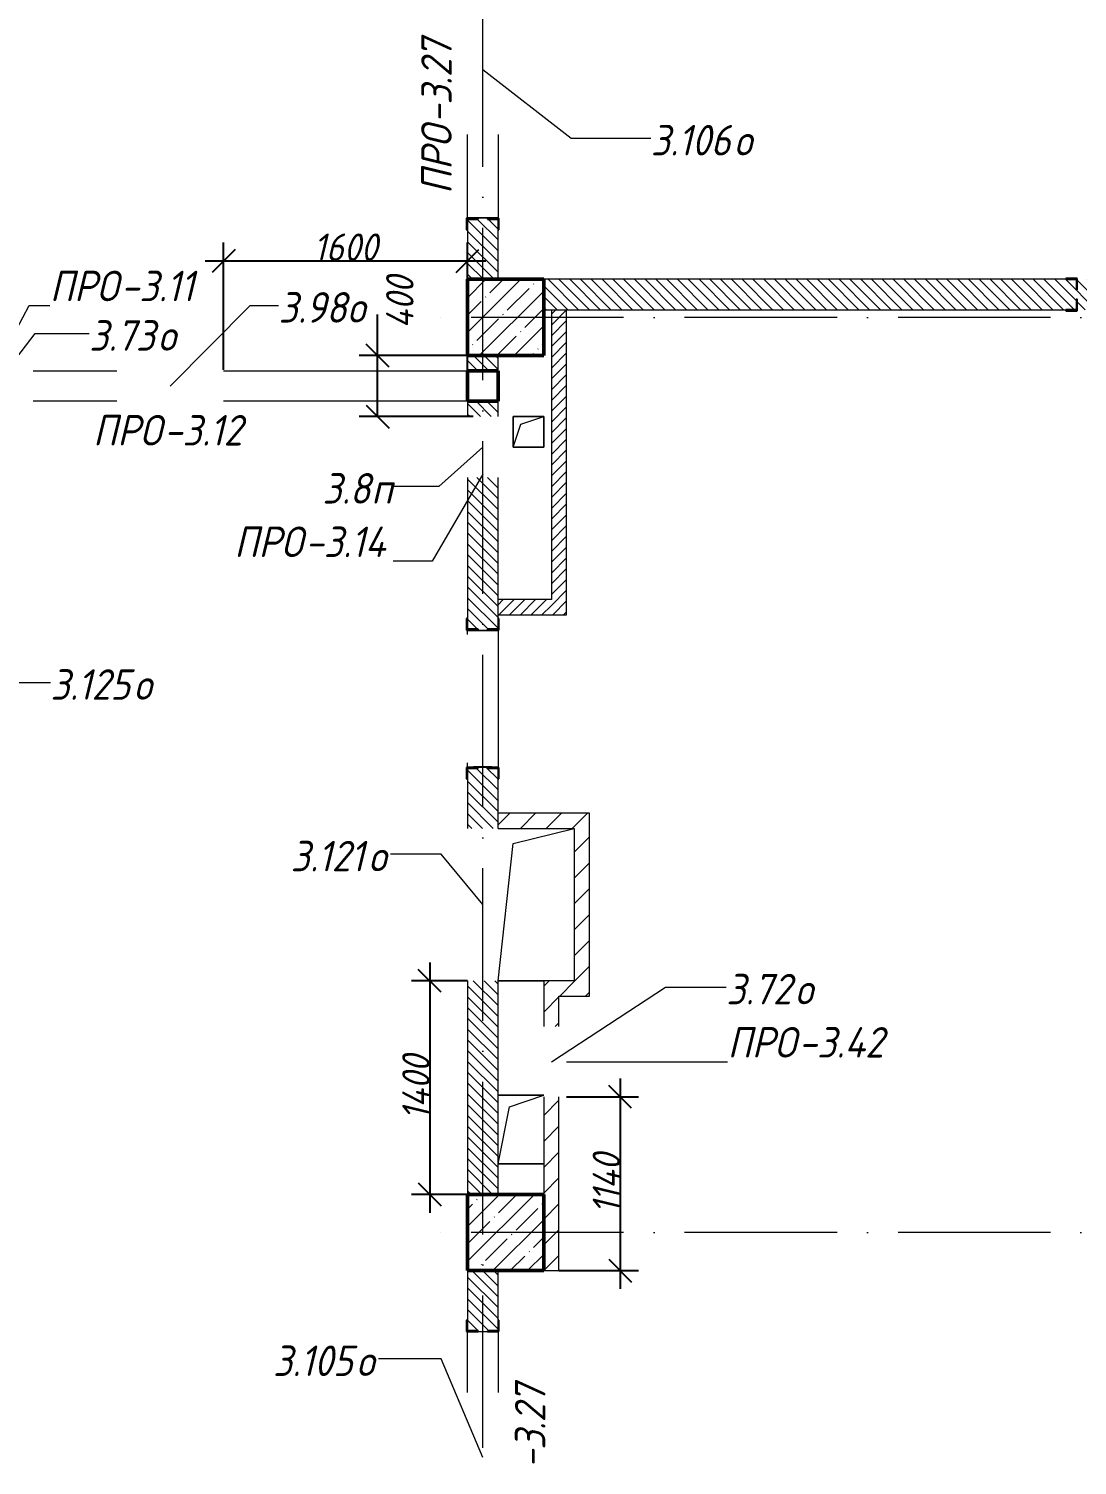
# Model space of a CAD drawing. Header units: millimetres. Extents: x -537608 to 253996, y -217170 to 186033.
# Drawn here: x -88314 to -81435, y 100989 to 110408 of the extents above; entities that cross this region are included whole.
import ezdxf

# ---------------------------------------------------------------- set-up
doc = ezdxf.new("R2010")
doc.units = ezdxf.units.MM
doc.linetypes.add('50_200_ШТРИХ_1Т_ш5_п1_п1_', pattern=[1400, 1000, -200, 0, -200])
for name, color, linetype, lineweight in [('A-____-____-DIMS', 7, 'Continuous', 9), ('A-FLOR-____-OTLN', 7, 'Continuous', 9), ('A-GENM-____-IDEN', 7, 'Continuous', 9), ('A-GENM-____-MCUT', 7, 'Continuous', 25), ('A-GENM-____-OTLN', 7, 'Continuous', 9), ('A-GENM-____-OTLN-1', 7, 'Continuous', 25), ('A-GLAZ-____-IDEN', 7, 'Continuous', 9), ('A-WALL-____-MCUT-3', 7, 'Continuous', 9), ('A-WALL-____-PATT-1', 7, 'Continuous', 9), ('A-WALL-FNSH-MCUT-1', 7, 'Continuous', 9), ('I-WALL-____-OTLN', 7, 'Continuous', 9), ('S-COLS-____-MCUT', 7, 'Continuous', 50), ('S-COLS-____-OTLN', 7, 'Continuous', 9), ('S-GRID-____-OTLN-1', 7, '50_200_ШТРИХ_1Т_ш5_п1_п1_', 9)]:
    doc.layers.add(name, color=color, linetype=linetype, lineweight=lineweight)
doc.styles.add('ISOCPEUR_I_10', font='isocpeui.ttf', dxfattribs={"width": 0.9, "height": 180})
doc.styles.add('ISOCPEUR_I_9', font='isocpeui.ttf', dxfattribs={"width": 0.9, "height": 250})
doc.dimstyles.new('ISO-1_8_0_9К_СРЕДНИЙ_Кладочные_3', dxfattribs={"dimscale": 304.8, "dimtxt": 179.276612, "dimasz": 0.492126, "dimexe": 0.393701, "dimexo": 0, "dimgap": 0, "dimtad": 1, "dimdec": 3, "dimrnd": 0.001, "dimdsep": 46, "dimtxsty": 'ISOCPEUR_I_10', "dimblk1": 'OBLIQUE', "dimblk2": 'OBLIQUE', "dimsah": 1, "dimcen": 0.09, "dimdle": 0.393701, "dimazin": 0, "dimtfac": 1, "dimtdec": 4, "dimtix": 1, "dimtmove": 0, "dimatfit": 3, "dimfxl": 1, "dimtvp": 1, "dimtolj": 1, "dimtzin": 0, "dimarcsym": 2})
doc.dimstyles.new('ISO-1_8_0_9К_СРЕДНИЙ_Кладочные_4', dxfattribs={"dimscale": 304.8, "dimtxt": 179.276612, "dimasz": 0.492126, "dimexe": 0.393701, "dimexo": 0, "dimgap": 0, "dimtad": 1, "dimdec": 3, "dimrnd": 0.001, "dimdsep": 46, "dimtxsty": 'ISOCPEUR_I_10', "dimblk1": 'OBLIQUE', "dimblk2": 'OBLIQUE', "dimsah": 1, "dimcen": 0.09, "dimdle": 0.393701, "dimazin": 0, "dimtfac": 1, "dimtdec": 4, "dimtix": 1, "dimtmove": 1, "dimatfit": 3, "dimfxl": 1, "dimtvp": 1, "dimtolj": 1, "dimtzin": 0, "dimarcsym": 2})
pattern_1 = [(135, (-178684.97, 83184.237), (-35.35534, -35.35534), [])]
pattern_2 = [(45, (-178684.97, 83184.24), (-84.85281, 84.85281), [])]
pattern_3 = [(45, (-178684.97, 83184.237), (-35.35534, 35.35534), [])]

# ---------------------------------------------------------------- blocks, each defined once
blk = doc.blocks.new('BSC_Колонна _Прямоугольная - 500х500-V32-АР1_План отверстий 3 этажа в осях 1-64_А-ГГ')
at = {"layer": 'S-COLS-____-OTLN'}
h = blk.add_hatch(dxfattribs=at)
h.set_pattern_fill('FP_69', color=256, style=0, pattern_type=2)
h.set_pattern_definition([(45, (-93500, -25331.04), (-114.04925, 114.04925), []), (45, (-93385.95, -25331.04), (-114.04925, 114.04925), [201.613, -40.323, 3.353, -36.97])])
h.paths.add_polyline_path([(-250, -250), (250, -250), (250, 250), (-250, 250)], flags=0)
at = {"layer": 'S-COLS-____-MCUT'}
for p, q in [((250, 250), (-250, 250)), ((-250, 250), (-250, -250)), ((250, -250), (250, 250)), ((-250, -250), (250, -250))]:
    blk.add_line(p, q, dxfattribs=at)
blk = doc.blocks.new('BSC_Колонна _Прямоугольная - 500х500-V38-АР1_План отверстий 3 этажа в осях 1-64_А-ГГ')
at = {"layer": 'S-COLS-____-OTLN'}
h = blk.add_hatch(dxfattribs=at)
h.set_pattern_fill('FP_75', color=256, style=0, pattern_type=2)
h.set_pattern_definition([(45, (-93500, -19331.04), (-114.04925, 114.04925), []), (45, (-93385.95, -19331.04), (-114.04925, 114.04925), [201.613, -40.323, 3.353, -36.97])])
h.paths.add_polyline_path([(-250, -250), (250, -250), (250, 250), (-250, 250)], flags=0)
at = {"layer": 'S-COLS-____-MCUT'}
for p, q in [((250, 250), (-250, 250)), ((-250, 250), (-250, -250)), ((250, -250), (250, 250)), ((-250, -250), (250, -250))]:
    blk.add_line(p, q, dxfattribs=at)
blk = doc.blocks.new('АР_Перемычка - АР_Перемычка-28586037-АР1_План отверстий 3 этажа в осях 1-64_А-ГГ')
at = {"layer": 'A-GENM-____-OTLN'}
blk.add_line((-250, -100), (-243, -100), dxfattribs=at)
blk = doc.blocks.new('154_Стойка_СКБ_Уголок - СМ-2480_200-28346303-АР1_План отверстий 3 этажа в осях 1-64_А-ГГ')
at = {"layer": 'A-GENM-____-MCUT'}
for p, q in [((125, 156), (125, 81)), ((200, 156), (125, 156)), ((131, 81), (131, 150)), ((131, 150), (200, 150)), ((200, 150), (200, 156)), ((125, 81), (131, 81)), ((131, 19), (125, 19)), ((125, 19), (125, -56)), ((131, -50), (131, 19)), ((125, -56), (200, -56)), ((200, -50), (131, -50)), ((200, -56), (200, -50))]:
    blk.add_line(p, q, dxfattribs=at)
blk = doc.blocks.new('Стойка_Влож_Полоса боковая - Полоса-28213942-АР1_План отверстий 3 этажа в осях 1-64_А-ГГ')
at = {"layer": 'A-GENM-____-OTLN'}
for p, q in [((-5, 60), (0, 60)), ((-5, -60), (-5, 60)), ((0, 31), (0, -31)), ((0, -60), (-5, -60))]:
    blk.add_line(p, q, dxfattribs=at)
blk = doc.blocks.new('Фахверк_СКБ_Уголок - 200_3960-28268576-АР1_План отверстий 3 этажа в осях 1-64_А-ГГ')
at = {"layer": 'A-GENM-____-MCUT'}
for p, q in [((200, 156), (125, 156)), ((125, 156), (125, 81)), ((131, 81), (131, 150)), ((131, 150), (200, 150)), ((200, 150), (200, 156)), ((125, 81), (131, 81)), ((131, 19), (125, 19)), ((125, 19), (125, -56)), ((131, -50), (131, 19)), ((125, -56), (200, -56)), ((200, -50), (131, -50)), ((200, -56), (200, -50))]:
    blk.add_line(p, q, dxfattribs=at)
blk = doc.blocks.new('Фахверк_СКБ_Уголок - 200_3550-28267367-АР1_План отверстий 3 этажа в осях 1-64_А-ГГ')
at = {"layer": 'A-GENM-____-MCUT'}
for p, q in [((200, 156), (125, 156)), ((125, 156), (125, 81)), ((131, 81), (131, 150)), ((131, 150), (200, 150)), ((200, 150), (200, 156)), ((125, 81), (131, 81)), ((131, 19), (125, 19)), ((125, 19), (125, -56)), ((131, -50), (131, 19)), ((125, -56), (200, -56)), ((200, -50), (131, -50)), ((200, -56), (200, -50))]:
    blk.add_line(p, q, dxfattribs=at)
blk = doc.blocks.new('AR_Отверстие прямоугольное _в плите_ - AR_Отверстие прямоугольное _в плите_-30458127-АР1_План отверстий 3 этажа в осях 1-64_А-ГГ')
at = {"layer": 'A-GENM-____-OTLN'}
for p, q in [((100, 100), (-100, 100)), ((-100, 100), (-100, -100)), ((-50, 50), (100, 100)), ((100, -100), (100, 100)), ((-100, -100), (-50, 50)), ((-100, -100), (100, -100))]:
    blk.add_line(p, q, dxfattribs=at)
blk = doc.blocks.new('AR_Отверстие прямоугольное _в плите_ - AR_Отверстие прямоугольное _в плите_-V187-АР1_План отверстий 3 этажа в осях 1-64_А-ГГ')
at = {"layer": 'A-GENM-____-OTLN'}
for p, q in [((150, 225), (-150, 225)), ((-75, 150), (150, 225)), ((-150, -225), (-75, 150)), ((-150, -225), (150, -225))]:
    blk.add_line(p, q, dxfattribs=at)
blk = doc.blocks.new('AR_Отверстие прямоугольное _в плите_ - AR_Отверстие прямоугольное _в плите_-30552728-АР1_План отверстий 3 этажа в осях 1-64_А-ГГ')
at = {"layer": 'A-GENM-____-OTLN'}
for p, q in [((-150, 400), (250, 500)), ((-250, -500), (-150, 400)), ((-250, -500), (50, -500))]:
    blk.add_line(p, q, dxfattribs=at)
blk = doc.blocks.new('BSC_Колонна _Прямоугольная1 - 200х200 _металл_-35216022-АР1_План отверстий 3 этажа в осях 1-64_А-ГГ')
at = {"layer": 'S-COLS-____-MCUT'}
for p, q in [((100, 100), (-100, 100)), ((-100, 100), (-100, -100)), ((100, -100), (100, 100)), ((-100, -100), (100, -100))]:
    blk.add_line(p, q, dxfattribs=at)
blk = doc.blocks.new('_Oblique')
at = {"color": 0, "linetype": 'ByBlock', "lineweight": -2}
blk.add_line((-0.5, -0.5), (0.5, 0.5), dxfattribs=at)
blk = doc.blocks.new('*D1191')
at = {"layer": 'A-____-____-DIMS', "color": 0, "lineweight": -2, "transparency": 16777216}
for p, q in [((-86025.1, 108265.3), (-86025.1, 108535)), ((-86025.1, 107865.3), (-86025.1, 108385.3)), ((-85435, 108265.3), (-86145.1, 108265.3)), ((-85398.4, 107865.3), (-86145.1, 107865.3))]:
    blk.add_line(p, q, dxfattribs=at)
at = {"layer": 'Defpoints', "color": 0, "transparency": 16777216}
for p in [(-85435, 108265.3), (-86025.1, 107865.3), (-85398.4, 107865.3)]:
    blk.add_point(p, dxfattribs=at)
at = {"layer": 'A-____-____-DIMS', "color": 0, "lineweight": -2, "transparency": 16777216, "xscale": 150, "yscale": 150, "zscale": 150}
for p, rotation in [((-86025.1, 108265.3), 90), ((-86025.1, 107865.3), 270)]:
    blk.add_blockref('_Oblique', p, dxfattribs=dict(at, rotation=rotation))
at = {"layer": 'A-____-____-DIMS', "color": 0, "transparency": 16777216, "insert": (-85969.1, 108442), "char_height": 180, "width": 426.127, "attachment_point": 1, "rotation": 90, "line_spacing_factor": 1.149209, "style": 'ISOCPEUR_I_10'}
blk.add_mtext('\\A1;400', dxfattribs=at)
blk = doc.blocks.new('*D1242')
at = {"layer": 'A-____-____-DIMS', "color": 0, "lineweight": -2, "transparency": 16777216}
for p, q in [((-85683.1, 104285.3), (-85683.1, 102645.3)), ((-85435, 104165.3), (-85803.1, 104165.3)), ((-85435, 102765.3), (-85803.1, 102765.3))]:
    blk.add_line(p, q, dxfattribs=at)
at = {"layer": 'Defpoints', "color": 0, "transparency": 16777216}
for p in [(-85435, 104165.3), (-85683.1, 102765.3), (-85435, 102765.3)]:
    blk.add_point(p, dxfattribs=at)
at = {"layer": 'A-____-____-DIMS', "color": 0, "lineweight": -2, "transparency": 16777216, "xscale": 150, "yscale": 150, "zscale": 150}
for p, rotation in [((-85683.1, 104165.3), 90), ((-85683.1, 102765.3), 270)]:
    blk.add_blockref('_Oblique', p, dxfattribs=dict(at, rotation=rotation))
at = {"layer": 'A-____-____-DIMS', "color": 0, "transparency": 16777216, "insert": (-85773.1, 103465.3), "char_height": 180, "width": 521.281, "attachment_point": 5, "rotation": 90, "style": 'ISOCPEUR_I_10'}
blk.add_mtext('\\A1;1400', dxfattribs=at)
blk = doc.blocks.new('*D1243')
at = {"layer": 'A-____-____-DIMS', "color": 0, "lineweight": -2, "transparency": 16777216}
for p, q in [((-84433.8, 103525.3), (-84433.8, 102145.3)), ((-84785, 103405.3), (-84313.8, 103405.3)), ((-84835, 102265.3), (-84313.8, 102265.3))]:
    blk.add_line(p, q, dxfattribs=at)
at = {"layer": 'Defpoints', "color": 0, "transparency": 16777216}
for p in [(-84785, 103405.3), (-84835, 102265.3), (-84433.8, 102265.3)]:
    blk.add_point(p, dxfattribs=at)
at = {"layer": 'A-____-____-DIMS', "color": 0, "lineweight": -2, "transparency": 16777216, "xscale": 150, "yscale": 150, "zscale": 150}
for p, rotation in [((-84433.8, 103405.3), 90), ((-84433.8, 102265.3), 270)]:
    blk.add_blockref('_Oblique', p, dxfattribs=dict(at, rotation=rotation))
at = {"layer": 'A-____-____-DIMS', "color": 0, "transparency": 16777216, "insert": (-84523.8, 102835.3), "char_height": 180, "width": 479.91, "attachment_point": 5, "rotation": 90, "style": 'ISOCPEUR_I_10'}
blk.add_mtext('\\A1;1140', dxfattribs=at)
blk = doc.blocks.new('*D1245')
at = {"layer": 'A-____-____-DIMS', "color": 0, "lineweight": -2, "transparency": 16777216}
for p, q in [((-87035, 108171.3), (-87035, 109005.8)), ((-85435, 108165.3), (-85435, 109005.8)), ((-87155, 108885.8), (-85315, 108885.8))]:
    blk.add_line(p, q, dxfattribs=at)
at = {"layer": 'Defpoints', "color": 0, "transparency": 16777216}
for p in [(-85435, 108885.8), (-87035, 108171.3), (-85435, 108165.3)]:
    blk.add_point(p, dxfattribs=at)
at = {"layer": 'A-____-____-DIMS', "color": 0, "lineweight": -2, "transparency": 16777216, "xscale": 150, "yscale": 150, "zscale": 150, "rotation": 180}
blk.add_blockref('_Oblique', (-87035, 108885.8), dxfattribs=at)
at = {"layer": 'A-____-____-DIMS', "color": 0, "lineweight": -2, "transparency": 16777216, "xscale": 150, "yscale": 150, "zscale": 150}
blk.add_blockref('_Oblique', (-85435, 108885.8), dxfattribs=at)
at = {"layer": 'A-____-____-DIMS', "color": 0, "transparency": 16777216, "insert": (-86235, 108975.8), "char_height": 180, "width": 504.733, "attachment_point": 5, "style": 'ISOCPEUR_I_10'}
blk.add_mtext('\\A1;1600', dxfattribs=at)

msp = doc.modelspace()

# ---------------------------------------------------------------- hatches: boundary and pattern name
at = {"layer": 'A-WALL-____-PATT-1'}
h = msp.add_hatch(dxfattribs=at)
h.set_pattern_fill('FP_6', color=256, style=0, pattern_type=2)
h.set_pattern_definition(pattern_1)
h.paths.add_polyline_path([(-85274.9702, 108765.2788), (-85234.9702, 108765.2788), (-85234.9702, 109159.2788), (-85303.9702, 109159.2788), (-85303.9702, 109165.2788), (-85365.9702, 109165.2788), (-85365.9702, 109159.2788), (-85434.9702, 109159.2788), (-85434.9702, 108765.2788), (-85394.9702, 108765.2788)], flags=0)
h.paths.add_polyline_path([(-85365.9702, 110865.2788), (-85303.9702, 110865.2788), (-85303.9702, 110871.2788), (-85234.9702, 110871.2788), (-85234.9702, 111265.2788), (-85434.9702, 111265.2788), (-85434.9702, 110871.2788), (-85365.9702, 110871.2788)], flags=0)
h = msp.add_hatch(dxfattribs=at)
h.set_pattern_fill('FP_6', color=256, style=0, pattern_type=2)
h.set_pattern_definition(pattern_1)
h.paths.add_polyline_path([(-77934.9702, 108565.2788), (-77934.9702, 108765.2788), (-81434.9702, 108765.2788), (-81434.9702, 108696.2788), (-81440.9702, 108696.2788), (-81440.9702, 108765.2788), (-84934.9702, 108765.2788), (-84934.9702, 108565.2788), (-81440.9702, 108565.2788), (-81440.9702, 108634.2788), (-81434.9702, 108634.2788), (-81434.9702, 108565.2788), (-77953.1827, 108565.2788)], flags=0)
h = msp.add_hatch(dxfattribs=at)
h.set_pattern_fill('FP_5', color=256, style=0, pattern_type=2)
h.set_pattern_definition(pattern_3)
h.paths.add_polyline_path([(-84784.9702, 106565.2788), (-84784.9702, 108565.2788), (-84884.9702, 108565.2788), (-84884.9702, 106565.2788)], flags=0)
h = msp.add_hatch(dxfattribs=at)
h.set_pattern_fill('FP_6', color=256, style=0, pattern_type=2)
h.set_pattern_definition(pattern_1)
h.paths.add_polyline_path([(-85434.9702, 102765.2788), (-85234.9702, 102765.2788), (-85234.9702, 104165.2788), (-85434.9702, 104165.2788)], flags=0)
h.paths.add_polyline_path([(-85434.9702, 105165.2788), (-85234.9702, 105165.2788), (-85234.9702, 105559.2788), (-85303.9702, 105559.2788), (-85303.9702, 105565.2788), (-85365.9702, 105565.2788), (-85365.9702, 105559.2788), (-85434.9702, 105559.2788), (-85434.9702, 105490.2788)], flags=0)
h.paths.add_polyline_path([(-85303.9702, 106465.2788), (-85303.9702, 106471.2788), (-85234.9702, 106471.2788), (-85234.9702, 107465.2788), (-85434.9702, 107465.2788), (-85434.9702, 106471.2788), (-85365.9702, 106471.2788), (-85365.9702, 106465.2788)], flags=0)
h.paths.add_polyline_path([(-85390.5257, 107865.2788), (-85234.9702, 107865.2788), (-85234.9702, 107965.2788), (-85434.9702, 107965.2788), (-85434.9702, 107865.2788)], flags=0)
h.paths.add_polyline_path([(-85234.9702, 108165.2788), (-85234.9702, 108265.2788), (-85434.9702, 108265.2788), (-85434.9702, 108165.2788), (-85423.8591, 108165.2788)], flags=0)
h = msp.add_hatch(dxfattribs=at)
h.set_pattern_fill('FP_5', color=256, style=0, pattern_type=2)
h.set_pattern_definition(pattern_3)
h.paths.add_polyline_path([(-85234.9702, 106565.2788), (-84884.9702, 106565.2788), (-84884.9702, 106665.2788), (-85234.9702, 106665.2788)], flags=0)
h = msp.add_hatch(dxfattribs=at)
h.set_pattern_fill('FP_4', color=256, style=0, pattern_type=2)
h.set_pattern_definition(pattern_2)
h.paths.add_polyline_path([(-84734.9702, 105165.2788), (-84634.9702, 105165.2788), (-84634.9702, 105265.2788), (-85234.9702, 105265.2788), (-85234.9702, 105165.2788), (-85023.0399, 105165.2788)], flags=0)
h = msp.add_hatch(dxfattribs=at)
h.set_pattern_fill('FP_4', color=256, style=0, pattern_type=2)
h.set_pattern_definition(pattern_2)
h.paths.add_polyline_path([(-84634.9702, 104065.2788), (-84634.9702, 105165.2788), (-84734.9702, 105165.2788), (-84734.9702, 104065.2788)], flags=0)
h = msp.add_hatch(dxfattribs=at)
h.set_pattern_fill('FP_4', color=256, style=0, pattern_type=2)
h.set_pattern_definition(pattern_2)
h.paths.add_polyline_path([(-84834.9702, 104065.2788), (-84734.9702, 104065.2788), (-84734.9702, 104165.2788), (-84934.9702, 104165.2788), (-84934.9702, 104065.2788)], flags=0)
h = msp.add_hatch(dxfattribs=at)
h.set_pattern_fill('FP_4', color=256, style=0, pattern_type=2)
h.set_pattern_definition(pattern_2)
h.paths.add_polyline_path([(-84834.9702, 102265.2788), (-84834.9702, 103405.2788), (-84934.9702, 103405.2788), (-84934.9702, 102265.2788)], flags=0)
h.paths.add_polyline_path([(-84834.9702, 103865.2788), (-84834.9702, 104065.2788), (-84934.9702, 104065.2788), (-84934.9702, 103865.2788)], flags=0)
h = msp.add_hatch(dxfattribs=at)
h.set_pattern_fill('FP_6', color=256, style=0, pattern_type=2)
h.set_pattern_definition(pattern_1)
h.paths.add_polyline_path([(-85234.9702, 99765.2788), (-85234.9702, 100159.2788), (-85303.9702, 100159.2788), (-85303.9702, 100165.2788), (-85365.9702, 100165.2788), (-85365.9702, 100159.2788), (-85434.9702, 100159.2788), (-85434.9702, 99765.2788), (-85274.9702, 99765.2788)], flags=0)
h.paths.add_polyline_path([(-85365.9702, 101865.2788), (-85303.9702, 101865.2788), (-85303.9702, 101871.2788), (-85234.9702, 101871.2788), (-85234.9702, 102265.2788), (-85434.9702, 102265.2788), (-85434.9702, 101871.2788), (-85365.9702, 101871.2788)], flags=0)

# ---------------------------------------------------------------- linework, layer by layer
at = {"layer": 'A-FLOR-____-OTLN'}
for p, q in [((-85134.9702, 107865.2788), (-84934.9702, 107865.2788)), ((-85134.9702, 107665.2788), (-85134.9702, 107865.2788)), ((-84934.9702, 107865.2788), (-84934.9702, 107665.2788)), ((-84934.9702, 107665.2788), (-85134.9702, 107665.2788)), ((-84934.9702, 104165.2788), (-85234.9702, 104165.2788)), ((-85234.9702, 103415.2788), (-84934.9702, 103415.2788)), ((-84934.9702, 102965.2788), (-85234.9702, 102965.2788))]:
    msp.add_line(p, q, dxfattribs=at)
at = {"layer": 'A-GENM-____-IDEN'}
for p, q in [((-88534.9702, 108171.2788), (-88310.1035, 108594.3062)), ((-88310.1035, 108594.3062), (-88174.9784, 108594.3062)), ((-85334.9702, 107488.2709), (-85667.7067, 106916.9433)), ((-85667.7067, 106916.9433), (-85923.0268, 106916.9433)), ((-84784.9702, 103635.2788), (-83728.9928, 103635.2788))]:
    msp.add_line(p, q, dxfattribs=at)
at = {"layer": 'A-GLAZ-____-IDEN'}
for p, q in [((-85334.9702, 110140.2788), (-84755.6686, 109689.8062)), ((-84755.6686, 109689.8062), (-84233.067, 109689.8062)), ((-87384.9702, 108065.2788), (-86860.5344, 108593.5911)), ((-86860.5344, 108593.5911), (-86675.0131, 108593.5911)), ((-88534.9702, 108065.2788), (-88272.1737, 108409.3231)), ((-88272.1737, 108409.3231), (-87917.3567, 108409.3231)), ((-85334.9702, 107665.2788), (-85623.0268, 107406.957)), ((-85623.0268, 107406.957), (-85923.0268, 107406.957)), ((-88533.9049, 106120.839), (-88171.1396, 106120.839)), ((-85606.9888, 104995.8668), (-85941.0293, 104995.8668)), ((-85334.9702, 104665.2788), (-85606.9888, 104995.8668)), ((-84884.9702, 103635.2788), (-84135.646, 104123.5851)), ((-84135.646, 104123.5851), (-83737.9928, 104123.5851)), ((-85606.9888, 101686.6739), (-86020.0579, 101686.6739)), ((-85334.9702, 101040.2788), (-85606.9888, 101686.6739))]:
    msp.add_line(p, q, dxfattribs=at)
at = {"layer": 'A-WALL-____-MCUT-3'}
for p, q in [((-85434.9702, 109090.2788), (-85434.9702, 108765.2788)), ((-85234.9702, 108765.2788), (-85234.9702, 109090.2788)), ((-81509.9702, 108765.2788), (-84934.9702, 108765.2788)), ((-84934.9702, 108565.2788), (-81509.9702, 108565.2788)), ((-85434.9702, 108265.2788), (-85434.9702, 108165.2788)), ((-85234.9702, 108165.2788), (-85234.9702, 108265.2788)), ((-85434.9702, 107965.2788), (-85434.9702, 107865.2788)), ((-85234.9702, 107865.2788), (-85234.9702, 107965.2788)), ((-85434.9702, 107465.2788), (-85434.9702, 106540.2788)), ((-85234.9702, 106540.2788), (-85234.9702, 107465.2788)), ((-85434.9702, 105490.2788), (-85434.9702, 105165.2788)), ((-85234.9702, 105165.2788), (-85234.9702, 105490.2788)), ((-85434.9702, 104165.2788), (-85434.9702, 102765.2788)), ((-85234.9702, 102765.2788), (-85234.9702, 104165.2788)), ((-85434.9702, 102265.2788), (-85434.9702, 101940.2788)), ((-85234.9702, 101940.2788), (-85234.9702, 102265.2788)), ((-85365.9702, 101865.2788), (-85303.9702, 101865.2788))]:
    msp.add_line(p, q, dxfattribs=at)
at = {"layer": 'A-WALL-FNSH-MCUT-1'}
for p, q in [((-84884.9702, 108565.2788), (-84884.9702, 106665.2788)), ((-84784.9702, 106565.2788), (-84784.9702, 108565.2788)), ((-84884.9702, 106665.2788), (-85234.9702, 106665.2788)), ((-85234.9702, 106565.2788), (-84784.9702, 106565.2788)), ((-84634.9702, 105265.2788), (-85234.9702, 105265.2788)), ((-84634.9702, 104065.2788), (-84634.9702, 105265.2788)), ((-85234.9702, 105165.2788), (-84734.9702, 105165.2788)), ((-84734.9702, 105165.2788), (-84734.9702, 104165.2788)), ((-84734.9702, 104165.2788), (-84934.9702, 104165.2788)), ((-84934.9702, 104165.2788), (-84934.9702, 103865.2788)), ((-84834.9702, 104065.2788), (-84634.9702, 104065.2788)), ((-84834.9702, 103865.2788), (-84834.9702, 104065.2788)), ((-84934.9702, 103405.2788), (-84934.9702, 102765.2788)), ((-84834.9702, 102265.2788), (-84834.9702, 103405.2788)), ((-84934.9702, 102265.2788), (-84834.9702, 102265.2788))]:
    msp.add_line(p, q, dxfattribs=at)
at = {"layer": 'I-WALL-____-OTLN'}
for p, q in [((-85434.9702, 109165.2788), (-85434.9702, 109715.2788)), ((-85234.9702, 109715.2788), (-85234.9702, 109165.2788)), ((-88284.9702, 108165.2788), (-87734.9702, 108165.2788)), ((-87034.9702, 108165.2788), (-85434.9702, 108165.2788)), ((-87734.9702, 107965.2788), (-88284.9702, 107965.2788)), ((-85434.9702, 107965.2788), (-87034.9702, 107965.2788)), ((-85434.9702, 106435.2788), (-85434.9702, 106465.2788)), ((-85234.9702, 106465.2788), (-85234.9702, 105565.2788)), ((-85434.9702, 105565.2788), (-85434.9702, 105595.2788)), ((-85434.9702, 101465.2788), (-85434.9702, 101865.2788)), ((-85234.9702, 101865.2788), (-85234.9702, 101465.2788))]:
    msp.add_line(p, q, dxfattribs=at)
at = {"layer": 'S-GRID-____-OTLN-1'}
for p, q in [((-85334.9702, 78701.6305), (-85334.9702, 133065.1964)), ((-74610.5636, 108515.2788), (-85663.7058, 108515.2788)), ((-74610.5636, 102515.2788), (-85663.7058, 102515.2788))]:
    msp.add_line(p, q, dxfattribs=at)

# ---------------------------------------------------------------- block references
at = {"layer": 'A-GENM-____-OTLN'}
for name, p, rotation in [('Стойка_Влож_Полоса боковая - Полоса-28213942-АР1_План отверстий 3 этажа в осях 1-64_А-ГГ', (-85334.9702, 109165.2788), 269.9999999999999), ('Стойка_Влож_Полоса боковая - Полоса-28213942-АР1_План отверстий 3 этажа в осях 1-64_А-ГГ', (-85334.9702, 106465.2788), 89.99999999999991), ('Стойка_Влож_Полоса боковая - Полоса-28213942-АР1_План отверстий 3 этажа в осях 1-64_А-ГГ', (-85334.9702, 105565.2788), 269.9999999999999), ('АР_Перемычка - АР_Перемычка-28586037-АР1_План отверстий 3 этажа в осях 1-64_А-ГГ', (-85334.9702, 105565.2788), 89.9999999999999)]:
    msp.add_blockref(name, p, dxfattribs=dict(at, rotation=rotation))
for name, p in [('AR_Отверстие прямоугольное _в плите_ - AR_Отверстие прямоугольное _в плите_-30458127-АР1_План отверстий 3 этажа в осях 1-64_А-ГГ', (-85034.9702, 107765.2788)), ('AR_Отверстие прямоугольное _в плите_ - AR_Отверстие прямоугольное _в плите_-30552728-АР1_План отверстий 3 этажа в осях 1-64_А-ГГ', (-84984.9702, 104665.2788)), ('AR_Отверстие прямоугольное _в плите_ - AR_Отверстие прямоугольное _в плите_-V187-АР1_План отверстий 3 этажа в осях 1-64_А-ГГ', (-85084.9702, 103190.2788))]:
    msp.add_blockref(name, p, dxfattribs=at)
at = {"layer": 'A-GENM-____-OTLN-1'}
for name, p, rotation in [('154_Стойка_СКБ_Уголок - СМ-2480_200-28346303-АР1_План отверстий 3 этажа в осях 1-64_А-ГГ', (-85384.9702, 109290.2788), 269.9999999999999), ('Фахверк_СКБ_Уголок - 200_3550-28267367-АР1_План отверстий 3 этажа в осях 1-64_А-ГГ', (-81309.9702, 108715.2788), 180), ('154_Стойка_СКБ_Уголок - СМ-2480_200-28346303-АР1_План отверстий 3 этажа в осях 1-64_А-ГГ', (-85284.9702, 106340.2788), 89.9999999999999), ('154_Стойка_СКБ_Уголок - СМ-2480_200-28346303-АР1_План отверстий 3 этажа в осях 1-64_А-ГГ', (-85384.9702, 105690.2788), 269.9999999999999), ('Фахверк_СКБ_Уголок - 200_3960-28268576-АР1_План отверстий 3 этажа в осях 1-64_А-ГГ', (-85284.9702, 101740.2788), 89.9999999999999)]:
    msp.add_blockref(name, p, dxfattribs=dict(at, rotation=rotation))
at = {"layer": 'S-COLS-____-OTLN'}
for name, p in [('BSC_Колонна _Прямоугольная - 500х500-V32-АР1_План отверстий 3 этажа в осях 1-64_А-ГГ', (-85184.9702, 108515.2788)), ('BSC_Колонна _Прямоугольная - 500х500-V38-АР1_План отверстий 3 этажа в осях 1-64_А-ГГ', (-85184.9702, 102515.2788))]:
    msp.add_blockref(name, p, dxfattribs=at)
at = {"layer": 'S-COLS-____-OTLN', "rotation": 270.0000000000001}
msp.add_blockref('BSC_Колонна _Прямоугольная1 - 200х200 _металл_-35216022-АР1_План отверстий 3 этажа в осях 1-64_А-ГГ', (-85334.9702, 108065.2788), dxfattribs=at)

# ---------------------------------------------------------------- texts
at = {"layer": 'A-GENM-____-IDEN', "char_height": 200, "attachment_point": 1, "rotation": 90, "style": 'ISOCPEUR_I_9'}
for s, insert, width in [('-3.27', (-85738.4518, 109788.5099), 707.088375), ('ПРО', (-85738.4518, 109324.1661), 562.784625), ('-3.27', (-85124.1388, 100968.5159), 707.088375)]:
    msp.add_mtext(s, dxfattribs=dict(at, insert=insert, width=width))
at = {"layer": 'A-GENM-____-IDEN', "char_height": 200, "attachment_point": 1, "style": 'ISOCPEUR_I_9'}
for s, insert, width in [('ПРО', (-88174.9784, 108821.4224), 562.784625), ('-3.11', (-87710.6346, 108821.4224), 620.506125), ('ПРО', (-87891.5505, 107875.5732), 562.784625), ('-3.12', (-87427.2068, 107875.5732), 663.79725), ('ПРО', (-86965.2268, 107144.0595), 562.784625), ('-3.14', (-86500.8831, 107144.0595), 692.658), ('ПРО', (-83728.9928, 103862.395), 562.784625), ('-3.42', (-83264.649, 103862.395), 735.949125)]:
    msp.add_mtext(s, dxfattribs=dict(at, insert=insert, width=width))
at = {"layer": 'A-GLAZ-____-IDEN', "char_height": 200, "attachment_point": 1, "style": 'ISOCPEUR_I_9'}
for s, insert, width in [('3.106', (-84233.067, 109777.4208), 663.79725), ('\\fISOCPEUR|b0|i1|c204|p34|;\\W.9;о', (-83685.3795, 109777.4208), 158.734125), ('3.98', (-86675.0131, 108681.2057), 548.35425), ('\\fISOCPEUR|b0|i1|c204|p34|;\\W.9;о', (-86222.5756, 108681.2057), 158.734125), ('3.73', (-87917.3567, 108496.9377), 548.35425), ('\\fISOCPEUR|b0|i1|c204|p34|;\\W.9;о', (-87464.9192, 108496.9377), 158.734125), ('3.8', (-86387.0762, 107494.5716), 389.620125), ('\\fISOCPEUR|b0|i1|c204|p34|;\\W.9;п', (-86065.6074, 107494.5716), 158.734125), ('3.125', (-88171.1396, 106208.4536), 663.79725), ('\\fISOCPEUR|b0|i1|c204|p34|;\\W.9;о', (-87623.4521, 106208.4536), 158.734125), ('3.121', (-86595.8825, 105083.4814), 620.506125), ('\\fISOCPEUR|b0|i1|c204|p34|;\\W.9;о', (-86083.9138, 105083.4814), 158.734125), ('3.72', (-83737.9928, 104211.1996), 548.35425), ('\\fISOCPEUR|b0|i1|c204|p34|;\\W.9;о', (-83285.5553, 104211.1996), 158.734125), ('3.105', (-86710.9135, 101774.2885), 663.79725), ('\\fISOCPEUR|b0|i1|c204|p34|;\\W.9;о', (-86163.226, 101774.2885), 158.734125)]:
    msp.add_mtext(s, dxfattribs=dict(at, insert=insert, width=width))

# ---------------------------------------------------------------- dimensions: what is measured, and where the dimension line sits
at = {"layer": 'A-____-____-DIMS'}
dim = msp.add_linear_dim(base=(-85434.9702, 108885.8282), p1=(-87034.9702, 108171.2788), p2=(-85434.9702, 108165.2788), dimstyle='ISO-1_8_0_9К_СРЕДНИЙ_Кладочные_4', override={"dimpost": '<>', "dimfxl": 1600.01125}, dxfattribs=at)
dim.commit()
dim.dimension.update_dxf_attribs({"geometry": '*D1245', "text_midpoint": (-86234.9702, 108975.8282)})
dim = msp.add_linear_dim(base=(-86025.1404, 107865.2788), p1=(-85434.9702, 108265.2788), p2=(-85398.3512, 107865.2788), angle=90, dimstyle='ISO-1_8_0_9К_СРЕДНИЙ_Кладочные_3', override={"dimpost": '<>', "dimfxl": 401.672692}, dxfattribs=at)
dim.commit()
dim.dimension.update_dxf_attribs({"geometry": '*D1191', "text_midpoint": (-85849.0881, 108535.0346), "dimtype": 160, "text_rotation": 90})
for base, p1, p2, override, picture, middle in [((-85683.0822, 102765.2788), (-85434.9702, 104165.2788), (-85434.9702, 102765.2788), {"dimpost": '<>', "dimfxl": 1400}, '*D1242', (-85773.0822, 103465.2788)), ((-84433.7886, 102265.2788), (-84784.9702, 103405.2788), (-84834.9702, 102265.2788), {"dimpost": '<>', "dimfxl": 1141.095964}, '*D1243', (-84523.7886, 102835.2788))]:
    dim = msp.add_linear_dim(base=base, p1=p1, p2=p2, angle=90, dimstyle='ISO-1_8_0_9К_СРЕДНИЙ_Кладочные_4', override=override, dxfattribs=at)
    dim.commit()
    dim.dimension.update_dxf_attribs({"geometry": picture, "text_midpoint": middle})

doc.saveas('drawing.dxf')
